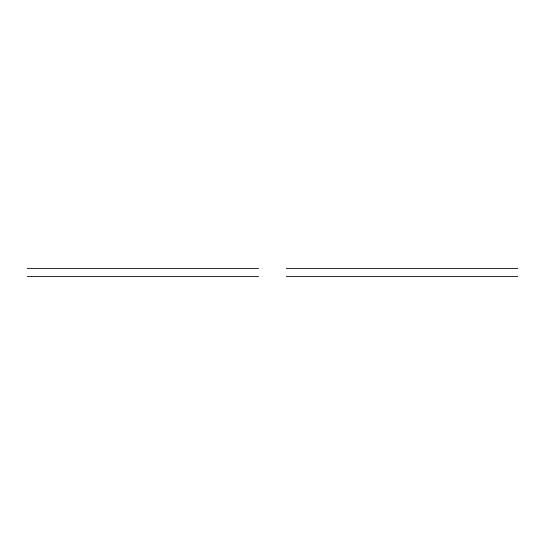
<?xml version="1.0" encoding="UTF-8"?>
<svg xmlns="http://www.w3.org/2000/svg" width="545" height="545" viewBox="0 0 545 545"><rect width="100%" height="100%" fill="white"/><g stroke="black" fill="none" stroke-linecap="round" stroke-linejoin="round"><path stroke-width="0.82" d="M27.25 268.392L258.616 268.392M286.384 268.392L517.75 268.392M27.25 276.608L258.616 276.608M286.384 276.608L517.75 276.608"/></g></svg>
